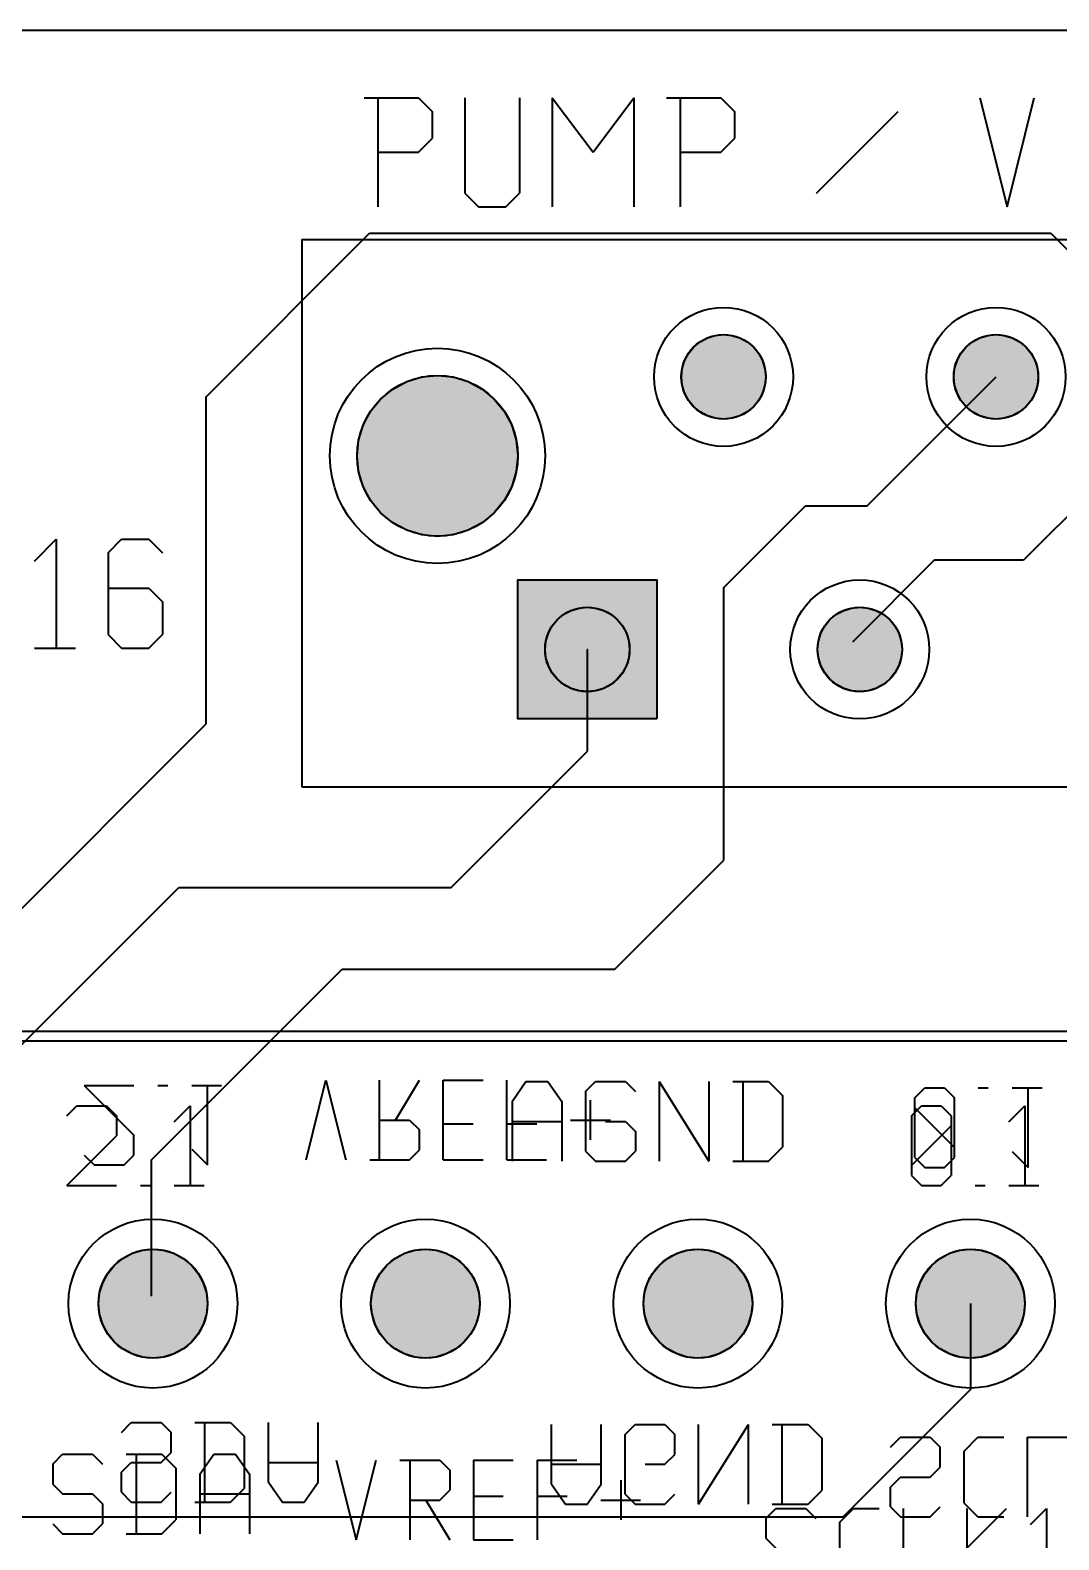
# Model space of a CAD drawing. Header units: millimetres. Extents: x 3 to 131, y 2 to 65.
# Drawn here: x 45.93 to 55.52, y 51.23 to 65.29 of the extents above; entities that cross this region are included whole.
import ezdxf

# ---------------------------------------------------------------- set-up
doc = ezdxf.new("R2010")
doc.units = ezdxf.units.MM
for name, color, linetype in [('bottom_copper', 7, 'Continuous'), ('bottom_silk', 7, 'Continuous'), ('drill_plated', 7, 'Continuous'), ('outline', 7, 'Continuous'), ('top_copper', 7, 'Continuous'), ('top_silk', 7, 'Continuous')]:
    doc.layers.add(name, color=color, linetype=linetype)

msp = doc.modelspace()

# ---------------------------------------------------------------- hatches: boundary and pattern name
at = {"layer": 'bottom_copper', "lineweight": 40}
for points in [[(52.781, 61.985), (52.759, 61.912), (52.723, 61.843), (52.674, 61.784), (52.614, 61.735), (52.546, 61.698), (52.472, 61.676), (52.395, 61.668), (52.318, 61.676), (52.245, 61.698), (52.177, 61.735), (52.117, 61.784), (52.068, 61.843), (52.032, 61.912), (52.009, 61.985), (52.002, 62.062), (52.009, 62.139), (52.032, 62.213), (52.068, 62.281), (52.117, 62.341), (52.177, 62.39), (52.245, 62.426), (52.318, 62.448), (52.395, 62.456), (52.472, 62.448), (52.546, 62.426), (52.614, 62.39), (52.674, 62.341), (52.723, 62.281), (52.759, 62.213), (52.781, 62.139), (52.789, 62.062), (52.781, 61.985)], [(55.321, 61.985), (55.299, 61.912), (55.263, 61.843), (55.214, 61.784), (55.154, 61.735), (55.086, 61.698), (55.012, 61.676), (54.935, 61.668), (54.858, 61.676), (54.785, 61.698), (54.717, 61.735), (54.657, 61.784), (54.608, 61.843), (54.572, 61.912), (54.549, 61.985), (54.542, 62.062), (54.549, 62.139), (54.572, 62.213), (54.608, 62.281), (54.657, 62.341), (54.717, 62.39), (54.785, 62.426), (54.858, 62.448), (54.935, 62.456), (55.012, 62.448), (55.086, 62.426), (55.154, 62.39), (55.214, 62.341), (55.263, 62.281), (55.299, 62.213), (55.321, 62.139), (55.329, 62.062), (55.321, 61.985)], [(50.463, 61.179), (50.421, 61.039), (50.351, 60.909), (50.258, 60.796), (50.145, 60.703), (50.015, 60.633), (49.874, 60.591), (49.728, 60.576), (49.582, 60.591), (49.442, 60.633), (49.312, 60.703), (49.198, 60.796), (49.105, 60.909), (49.036, 61.039), (48.993, 61.179), (48.979, 61.326), (48.993, 61.472), (49.036, 61.612), (49.105, 61.742), (49.198, 61.855), (49.312, 61.949), (49.442, 62.018), (49.582, 62.061), (49.728, 62.075), (49.874, 62.061), (50.015, 62.018), (50.145, 61.949), (50.258, 61.855), (50.351, 61.742), (50.421, 61.612), (50.463, 61.472), (50.478, 61.326), (50.463, 61.179)], [(51.773, 58.874), (50.478, 58.874), (50.478, 60.17), (51.773, 60.17), (51.773, 58.874)], [(51.511, 59.445), (51.489, 59.372), (51.453, 59.303), (51.404, 59.244), (51.344, 59.195), (51.276, 59.158), (51.202, 59.136), (51.125, 59.129), (51.048, 59.136), (50.975, 59.158), (50.907, 59.195), (50.847, 59.244), (50.798, 59.303), (50.762, 59.372), (50.739, 59.445), (50.732, 59.522), (50.739, 59.599), (50.762, 59.673), (50.798, 59.741), (50.847, 59.801), (50.907, 59.85), (50.975, 59.886), (51.048, 59.908), (51.125, 59.916), (51.202, 59.908), (51.276, 59.886), (51.344, 59.85), (51.404, 59.801), (51.453, 59.741), (51.489, 59.673), (51.511, 59.599), (51.519, 59.522), (51.511, 59.445)], [(54.051, 59.445), (54.029, 59.372), (53.993, 59.303), (53.944, 59.244), (53.884, 59.195), (53.816, 59.158), (53.742, 59.136), (53.665, 59.129), (53.588, 59.136), (53.515, 59.158), (53.447, 59.195), (53.387, 59.244), (53.338, 59.303), (53.302, 59.372), (53.279, 59.445), (53.272, 59.522), (53.279, 59.599), (53.302, 59.673), (53.338, 59.741), (53.387, 59.801), (53.447, 59.85), (53.515, 59.886), (53.588, 59.908), (53.665, 59.916), (53.742, 59.908), (53.816, 59.886), (53.884, 59.85), (53.944, 59.801), (53.993, 59.741), (54.029, 59.673), (54.051, 59.599), (54.059, 59.522), (54.051, 59.445)], [(47.574, 53.327), (47.545, 53.232), (47.498, 53.144), (47.435, 53.067), (47.358, 53.004), (47.27, 52.957), (47.175, 52.928), (47.076, 52.918), (46.977, 52.928), (46.882, 52.957), (46.794, 53.004), (46.717, 53.067), (46.654, 53.144), (46.607, 53.232), (46.578, 53.327), (46.568, 53.426), (46.578, 53.525), (46.607, 53.62), (46.654, 53.708), (46.717, 53.785), (46.794, 53.848), (46.882, 53.895), (46.977, 53.924), (47.076, 53.934), (47.175, 53.924), (47.27, 53.895), (47.358, 53.848), (47.435, 53.785), (47.498, 53.708), (47.545, 53.62), (47.574, 53.525), (47.584, 53.426), (47.574, 53.327)], [(50.114, 53.327), (50.085, 53.232), (50.038, 53.144), (49.975, 53.067), (49.898, 53.004), (49.81, 52.957), (49.715, 52.928), (49.616, 52.918), (49.517, 52.928), (49.422, 52.957), (49.334, 53.004), (49.257, 53.067), (49.194, 53.144), (49.147, 53.232), (49.118, 53.327), (49.108, 53.426), (49.118, 53.525), (49.147, 53.62), (49.194, 53.708), (49.257, 53.785), (49.334, 53.848), (49.422, 53.895), (49.517, 53.924), (49.616, 53.934), (49.715, 53.924), (49.81, 53.895), (49.898, 53.848), (49.975, 53.785), (50.038, 53.708), (50.085, 53.62), (50.114, 53.525), (50.124, 53.426), (50.114, 53.327)], [(52.654, 53.327), (52.625, 53.232), (52.578, 53.144), (52.515, 53.067), (52.438, 53.004), (52.35, 52.957), (52.255, 52.928), (52.156, 52.918), (52.057, 52.928), (51.962, 52.957), (51.874, 53.004), (51.797, 53.067), (51.734, 53.144), (51.687, 53.232), (51.658, 53.327), (51.648, 53.426), (51.658, 53.525), (51.687, 53.62), (51.734, 53.708), (51.797, 53.785), (51.874, 53.848), (51.962, 53.895), (52.057, 53.924), (52.156, 53.934), (52.255, 53.924), (52.35, 53.895), (52.438, 53.848), (52.515, 53.785), (52.578, 53.708), (52.625, 53.62), (52.654, 53.525), (52.664, 53.426), (52.654, 53.327)], [(55.194, 53.327), (55.165, 53.232), (55.118, 53.144), (55.055, 53.067), (54.978, 53.004), (54.89, 52.957), (54.795, 52.928), (54.696, 52.918), (54.597, 52.928), (54.502, 52.957), (54.414, 53.004), (54.337, 53.067), (54.274, 53.144), (54.227, 53.232), (54.198, 53.327), (54.188, 53.426), (54.198, 53.525), (54.227, 53.62), (54.274, 53.708), (54.337, 53.785), (54.414, 53.848), (54.502, 53.895), (54.597, 53.924), (54.696, 53.934), (54.795, 53.924), (54.89, 53.895), (54.978, 53.848), (55.055, 53.785), (55.118, 53.708), (55.165, 53.62), (55.194, 53.525), (55.204, 53.426), (55.194, 53.327)]]:
    msp.add_hatch(color=7, dxfattribs=at).paths.add_polyline_path(points, flags=0)
at = {"layer": 'drill_plated', "lineweight": 40}
for points in [[(52.781, 61.985), (52.759, 61.912), (52.723, 61.843), (52.674, 61.784), (52.614, 61.735), (52.546, 61.698), (52.472, 61.676), (52.395, 61.668), (52.318, 61.676), (52.245, 61.698), (52.177, 61.735), (52.117, 61.784), (52.068, 61.843), (52.032, 61.912), (52.009, 61.985), (52.002, 62.062), (52.009, 62.139), (52.032, 62.213), (52.068, 62.281), (52.117, 62.341), (52.177, 62.39), (52.245, 62.426), (52.318, 62.448), (52.395, 62.456), (52.472, 62.448), (52.546, 62.426), (52.614, 62.39), (52.674, 62.341), (52.723, 62.281), (52.759, 62.213), (52.781, 62.139), (52.789, 62.062), (52.781, 61.985)], [(55.321, 61.985), (55.299, 61.912), (55.263, 61.843), (55.214, 61.784), (55.154, 61.735), (55.086, 61.698), (55.012, 61.676), (54.935, 61.668), (54.858, 61.676), (54.785, 61.698), (54.717, 61.735), (54.657, 61.784), (54.608, 61.843), (54.572, 61.912), (54.549, 61.985), (54.542, 62.062), (54.549, 62.139), (54.572, 62.213), (54.608, 62.281), (54.657, 62.341), (54.717, 62.39), (54.785, 62.426), (54.858, 62.448), (54.935, 62.456), (55.012, 62.448), (55.086, 62.426), (55.154, 62.39), (55.214, 62.341), (55.263, 62.281), (55.299, 62.213), (55.321, 62.139), (55.329, 62.062), (55.321, 61.985)], [(50.463, 61.179), (50.421, 61.039), (50.351, 60.909), (50.258, 60.796), (50.145, 60.703), (50.015, 60.633), (49.874, 60.591), (49.728, 60.576), (49.582, 60.591), (49.442, 60.633), (49.312, 60.703), (49.198, 60.796), (49.105, 60.909), (49.036, 61.039), (48.993, 61.179), (48.979, 61.326), (48.993, 61.472), (49.036, 61.612), (49.105, 61.742), (49.198, 61.855), (49.312, 61.949), (49.442, 62.018), (49.582, 62.061), (49.728, 62.075), (49.874, 62.061), (50.015, 62.018), (50.145, 61.949), (50.258, 61.855), (50.351, 61.742), (50.421, 61.612), (50.463, 61.472), (50.478, 61.326), (50.463, 61.179)], [(51.511, 59.445), (51.489, 59.372), (51.453, 59.303), (51.404, 59.244), (51.344, 59.195), (51.276, 59.158), (51.202, 59.136), (51.125, 59.129), (51.048, 59.136), (50.975, 59.158), (50.907, 59.195), (50.847, 59.244), (50.798, 59.303), (50.762, 59.372), (50.739, 59.445), (50.732, 59.522), (50.739, 59.599), (50.762, 59.673), (50.798, 59.741), (50.847, 59.801), (50.907, 59.85), (50.975, 59.886), (51.048, 59.908), (51.125, 59.916), (51.202, 59.908), (51.276, 59.886), (51.344, 59.85), (51.404, 59.801), (51.453, 59.741), (51.489, 59.673), (51.511, 59.599), (51.519, 59.522), (51.511, 59.445)], [(54.051, 59.445), (54.029, 59.372), (53.993, 59.303), (53.944, 59.244), (53.884, 59.195), (53.816, 59.158), (53.742, 59.136), (53.665, 59.129), (53.588, 59.136), (53.515, 59.158), (53.447, 59.195), (53.387, 59.244), (53.338, 59.303), (53.302, 59.372), (53.279, 59.445), (53.272, 59.522), (53.279, 59.599), (53.302, 59.673), (53.338, 59.741), (53.387, 59.801), (53.447, 59.85), (53.515, 59.886), (53.588, 59.908), (53.665, 59.916), (53.742, 59.908), (53.816, 59.886), (53.884, 59.85), (53.944, 59.801), (53.993, 59.741), (54.029, 59.673), (54.051, 59.599), (54.059, 59.522), (54.051, 59.445)], [(47.574, 53.327), (47.545, 53.232), (47.498, 53.144), (47.435, 53.067), (47.358, 53.004), (47.27, 52.957), (47.175, 52.928), (47.076, 52.918), (46.977, 52.928), (46.882, 52.957), (46.794, 53.004), (46.717, 53.067), (46.654, 53.144), (46.607, 53.232), (46.578, 53.327), (46.568, 53.426), (46.578, 53.525), (46.607, 53.62), (46.654, 53.708), (46.717, 53.785), (46.794, 53.848), (46.882, 53.895), (46.977, 53.924), (47.076, 53.934), (47.175, 53.924), (47.27, 53.895), (47.358, 53.848), (47.435, 53.785), (47.498, 53.708), (47.545, 53.62), (47.574, 53.525), (47.584, 53.426), (47.574, 53.327)], [(50.114, 53.327), (50.085, 53.232), (50.038, 53.144), (49.975, 53.067), (49.898, 53.004), (49.81, 52.957), (49.715, 52.928), (49.616, 52.918), (49.517, 52.928), (49.422, 52.957), (49.334, 53.004), (49.257, 53.067), (49.194, 53.144), (49.147, 53.232), (49.118, 53.327), (49.108, 53.426), (49.118, 53.525), (49.147, 53.62), (49.194, 53.708), (49.257, 53.785), (49.334, 53.848), (49.422, 53.895), (49.517, 53.924), (49.616, 53.934), (49.715, 53.924), (49.81, 53.895), (49.898, 53.848), (49.975, 53.785), (50.038, 53.708), (50.085, 53.62), (50.114, 53.525), (50.124, 53.426), (50.114, 53.327)], [(52.654, 53.327), (52.625, 53.232), (52.578, 53.144), (52.515, 53.067), (52.438, 53.004), (52.35, 52.957), (52.255, 52.928), (52.156, 52.918), (52.057, 52.928), (51.962, 52.957), (51.874, 53.004), (51.797, 53.067), (51.734, 53.144), (51.687, 53.232), (51.658, 53.327), (51.648, 53.426), (51.658, 53.525), (51.687, 53.62), (51.734, 53.708), (51.797, 53.785), (51.874, 53.848), (51.962, 53.895), (52.057, 53.924), (52.156, 53.934), (52.255, 53.924), (52.35, 53.895), (52.438, 53.848), (52.515, 53.785), (52.578, 53.708), (52.625, 53.62), (52.654, 53.525), (52.664, 53.426), (52.654, 53.327)], [(55.194, 53.327), (55.165, 53.232), (55.118, 53.144), (55.055, 53.067), (54.978, 53.004), (54.89, 52.957), (54.795, 52.928), (54.696, 52.918), (54.597, 52.928), (54.502, 52.957), (54.414, 53.004), (54.337, 53.067), (54.274, 53.144), (54.227, 53.232), (54.198, 53.327), (54.188, 53.426), (54.198, 53.525), (54.227, 53.62), (54.274, 53.708), (54.337, 53.785), (54.414, 53.848), (54.502, 53.895), (54.597, 53.924), (54.696, 53.934), (54.795, 53.924), (54.89, 53.895), (54.978, 53.848), (55.055, 53.785), (55.118, 53.708), (55.165, 53.62), (55.194, 53.525), (55.204, 53.426), (55.194, 53.327)]]:
    msp.add_hatch(color=7, dxfattribs=at).paths.add_polyline_path(points, flags=0)
at = {"layer": 'top_copper', "lineweight": 40}
for points in [[(52.781, 61.985), (52.759, 61.912), (52.723, 61.843), (52.674, 61.784), (52.614, 61.735), (52.546, 61.698), (52.472, 61.676), (52.395, 61.668), (52.318, 61.676), (52.245, 61.698), (52.177, 61.735), (52.117, 61.784), (52.068, 61.843), (52.032, 61.912), (52.009, 61.985), (52.002, 62.062), (52.009, 62.139), (52.032, 62.213), (52.068, 62.281), (52.117, 62.341), (52.177, 62.39), (52.245, 62.426), (52.318, 62.448), (52.395, 62.456), (52.472, 62.448), (52.546, 62.426), (52.614, 62.39), (52.674, 62.341), (52.723, 62.281), (52.759, 62.213), (52.781, 62.139), (52.789, 62.062), (52.781, 61.985)], [(55.321, 61.985), (55.299, 61.912), (55.263, 61.843), (55.214, 61.784), (55.154, 61.735), (55.086, 61.698), (55.012, 61.676), (54.935, 61.668), (54.858, 61.676), (54.785, 61.698), (54.717, 61.735), (54.657, 61.784), (54.608, 61.843), (54.572, 61.912), (54.549, 61.985), (54.542, 62.062), (54.549, 62.139), (54.572, 62.213), (54.608, 62.281), (54.657, 62.341), (54.717, 62.39), (54.785, 62.426), (54.858, 62.448), (54.935, 62.456), (55.012, 62.448), (55.086, 62.426), (55.154, 62.39), (55.214, 62.341), (55.263, 62.281), (55.299, 62.213), (55.321, 62.139), (55.329, 62.062), (55.321, 61.985)], [(50.463, 61.179), (50.421, 61.039), (50.351, 60.909), (50.258, 60.796), (50.145, 60.703), (50.015, 60.633), (49.874, 60.591), (49.728, 60.576), (49.582, 60.591), (49.442, 60.633), (49.312, 60.703), (49.198, 60.796), (49.105, 60.909), (49.036, 61.039), (48.993, 61.179), (48.979, 61.326), (48.993, 61.472), (49.036, 61.612), (49.105, 61.742), (49.198, 61.855), (49.312, 61.949), (49.442, 62.018), (49.582, 62.061), (49.728, 62.075), (49.874, 62.061), (50.015, 62.018), (50.145, 61.949), (50.258, 61.855), (50.351, 61.742), (50.421, 61.612), (50.463, 61.472), (50.478, 61.326), (50.463, 61.179)], [(51.773, 58.874), (50.478, 58.874), (50.478, 60.17), (51.773, 60.17), (51.773, 58.874)], [(51.511, 59.445), (51.489, 59.372), (51.453, 59.303), (51.404, 59.244), (51.344, 59.195), (51.276, 59.158), (51.202, 59.136), (51.125, 59.129), (51.048, 59.136), (50.975, 59.158), (50.907, 59.195), (50.847, 59.244), (50.798, 59.303), (50.762, 59.372), (50.739, 59.445), (50.732, 59.522), (50.739, 59.599), (50.762, 59.673), (50.798, 59.741), (50.847, 59.801), (50.907, 59.85), (50.975, 59.886), (51.048, 59.908), (51.125, 59.916), (51.202, 59.908), (51.276, 59.886), (51.344, 59.85), (51.404, 59.801), (51.453, 59.741), (51.489, 59.673), (51.511, 59.599), (51.519, 59.522), (51.511, 59.445)], [(54.051, 59.445), (54.029, 59.372), (53.993, 59.303), (53.944, 59.244), (53.884, 59.195), (53.816, 59.158), (53.742, 59.136), (53.665, 59.129), (53.588, 59.136), (53.515, 59.158), (53.447, 59.195), (53.387, 59.244), (53.338, 59.303), (53.302, 59.372), (53.279, 59.445), (53.272, 59.522), (53.279, 59.599), (53.302, 59.673), (53.338, 59.741), (53.387, 59.801), (53.447, 59.85), (53.515, 59.886), (53.588, 59.908), (53.665, 59.916), (53.742, 59.908), (53.816, 59.886), (53.884, 59.85), (53.944, 59.801), (53.993, 59.741), (54.029, 59.673), (54.051, 59.599), (54.059, 59.522), (54.051, 59.445)], [(47.574, 53.327), (47.545, 53.232), (47.498, 53.144), (47.435, 53.067), (47.358, 53.004), (47.27, 52.957), (47.175, 52.928), (47.076, 52.918), (46.977, 52.928), (46.882, 52.957), (46.794, 53.004), (46.717, 53.067), (46.654, 53.144), (46.607, 53.232), (46.578, 53.327), (46.568, 53.426), (46.578, 53.525), (46.607, 53.62), (46.654, 53.708), (46.717, 53.785), (46.794, 53.848), (46.882, 53.895), (46.977, 53.924), (47.076, 53.934), (47.175, 53.924), (47.27, 53.895), (47.358, 53.848), (47.435, 53.785), (47.498, 53.708), (47.545, 53.62), (47.574, 53.525), (47.584, 53.426), (47.574, 53.327)], [(50.114, 53.327), (50.085, 53.232), (50.038, 53.144), (49.975, 53.067), (49.898, 53.004), (49.81, 52.957), (49.715, 52.928), (49.616, 52.918), (49.517, 52.928), (49.422, 52.957), (49.334, 53.004), (49.257, 53.067), (49.194, 53.144), (49.147, 53.232), (49.118, 53.327), (49.108, 53.426), (49.118, 53.525), (49.147, 53.62), (49.194, 53.708), (49.257, 53.785), (49.334, 53.848), (49.422, 53.895), (49.517, 53.924), (49.616, 53.934), (49.715, 53.924), (49.81, 53.895), (49.898, 53.848), (49.975, 53.785), (50.038, 53.708), (50.085, 53.62), (50.114, 53.525), (50.124, 53.426), (50.114, 53.327)], [(52.654, 53.327), (52.625, 53.232), (52.578, 53.144), (52.515, 53.067), (52.438, 53.004), (52.35, 52.957), (52.255, 52.928), (52.156, 52.918), (52.057, 52.928), (51.962, 52.957), (51.874, 53.004), (51.797, 53.067), (51.734, 53.144), (51.687, 53.232), (51.658, 53.327), (51.648, 53.426), (51.658, 53.525), (51.687, 53.62), (51.734, 53.708), (51.797, 53.785), (51.874, 53.848), (51.962, 53.895), (52.057, 53.924), (52.156, 53.934), (52.255, 53.924), (52.35, 53.895), (52.438, 53.848), (52.515, 53.785), (52.578, 53.708), (52.625, 53.62), (52.654, 53.525), (52.664, 53.426), (52.654, 53.327)], [(55.194, 53.327), (55.165, 53.232), (55.118, 53.144), (55.055, 53.067), (54.978, 53.004), (54.89, 52.957), (54.795, 52.928), (54.696, 52.918), (54.597, 52.928), (54.502, 52.957), (54.414, 53.004), (54.337, 53.067), (54.274, 53.144), (54.227, 53.232), (54.198, 53.327), (54.188, 53.426), (54.198, 53.525), (54.227, 53.62), (54.274, 53.708), (54.337, 53.785), (54.414, 53.848), (54.502, 53.895), (54.597, 53.924), (54.696, 53.934), (54.795, 53.924), (54.89, 53.895), (54.978, 53.848), (55.055, 53.785), (55.118, 53.708), (55.165, 53.62), (55.194, 53.525), (55.204, 53.426), (55.194, 53.327)]]:
    msp.add_hatch(color=7, dxfattribs=at).paths.add_polyline_path(points, flags=0)

# ---------------------------------------------------------------- linework, layer by layer
at = {"layer": 'bottom_copper', "color": 7, "lineweight": 40}
for p, q in [((50.478, 60.17), (51.773, 60.17)), ((50.478, 58.874), (50.478, 60.17)), ((51.773, 60.17), (51.773, 58.874)), ((51.773, 58.874), (50.478, 58.874))]:
    msp.add_line(p, q, dxfattribs=at)
for points in [[(52.781, 61.985), (52.759, 61.912), (52.723, 61.843), (52.674, 61.784), (52.614, 61.735), (52.546, 61.698), (52.472, 61.676), (52.395, 61.668), (52.318, 61.676), (52.245, 61.698), (52.177, 61.735), (52.117, 61.784), (52.068, 61.843), (52.032, 61.912), (52.009, 61.985), (52.002, 62.062), (52.009, 62.139), (52.032, 62.213), (52.068, 62.281), (52.117, 62.341), (52.177, 62.39), (52.245, 62.426), (52.318, 62.448), (52.395, 62.456), (52.472, 62.448), (52.546, 62.426), (52.614, 62.39), (52.674, 62.341), (52.723, 62.281), (52.759, 62.213), (52.781, 62.139), (52.789, 62.062), (52.781, 61.985)], [(55.321, 61.985), (55.299, 61.912), (55.263, 61.843), (55.214, 61.784), (55.154, 61.735), (55.086, 61.698), (55.012, 61.676), (54.935, 61.668), (54.858, 61.676), (54.785, 61.698), (54.717, 61.735), (54.657, 61.784), (54.608, 61.843), (54.572, 61.912), (54.549, 61.985), (54.542, 62.062), (54.549, 62.139), (54.572, 62.213), (54.608, 62.281), (54.657, 62.341), (54.717, 62.39), (54.785, 62.426), (54.858, 62.448), (54.935, 62.456), (55.012, 62.448), (55.086, 62.426), (55.154, 62.39), (55.214, 62.341), (55.263, 62.281), (55.299, 62.213), (55.321, 62.139), (55.329, 62.062), (55.321, 61.985)], [(50.463, 61.179), (50.421, 61.039), (50.351, 60.909), (50.258, 60.796), (50.145, 60.703), (50.015, 60.633), (49.874, 60.591), (49.728, 60.576), (49.582, 60.591), (49.442, 60.633), (49.312, 60.703), (49.198, 60.796), (49.105, 60.909), (49.036, 61.039), (48.993, 61.179), (48.979, 61.326), (48.993, 61.472), (49.036, 61.612), (49.105, 61.742), (49.198, 61.855), (49.312, 61.949), (49.442, 62.018), (49.582, 62.061), (49.728, 62.075), (49.874, 62.061), (50.015, 62.018), (50.145, 61.949), (50.258, 61.855), (50.351, 61.742), (50.421, 61.612), (50.463, 61.472), (50.478, 61.326), (50.463, 61.179)], [(51.773, 58.874), (50.478, 58.874), (50.478, 60.17), (51.773, 60.17), (51.773, 58.874)], [(51.511, 59.445), (51.489, 59.372), (51.453, 59.303), (51.404, 59.244), (51.344, 59.195), (51.276, 59.158), (51.202, 59.136), (51.125, 59.129), (51.048, 59.136), (50.975, 59.158), (50.907, 59.195), (50.847, 59.244), (50.798, 59.303), (50.762, 59.372), (50.739, 59.445), (50.732, 59.522), (50.739, 59.599), (50.762, 59.673), (50.798, 59.741), (50.847, 59.801), (50.907, 59.85), (50.975, 59.886), (51.048, 59.908), (51.125, 59.916), (51.202, 59.908), (51.276, 59.886), (51.344, 59.85), (51.404, 59.801), (51.453, 59.741), (51.489, 59.673), (51.511, 59.599), (51.519, 59.522), (51.511, 59.445)], [(54.051, 59.445), (54.029, 59.372), (53.993, 59.303), (53.944, 59.244), (53.884, 59.195), (53.816, 59.158), (53.742, 59.136), (53.665, 59.129), (53.588, 59.136), (53.515, 59.158), (53.447, 59.195), (53.387, 59.244), (53.338, 59.303), (53.302, 59.372), (53.279, 59.445), (53.272, 59.522), (53.279, 59.599), (53.302, 59.673), (53.338, 59.741), (53.387, 59.801), (53.447, 59.85), (53.515, 59.886), (53.588, 59.908), (53.665, 59.916), (53.742, 59.908), (53.816, 59.886), (53.884, 59.85), (53.944, 59.801), (53.993, 59.741), (54.029, 59.673), (54.051, 59.599), (54.059, 59.522), (54.051, 59.445)], [(47.574, 53.327), (47.545, 53.232), (47.498, 53.144), (47.435, 53.067), (47.358, 53.004), (47.27, 52.957), (47.175, 52.928), (47.076, 52.918), (46.977, 52.928), (46.882, 52.957), (46.794, 53.004), (46.717, 53.067), (46.654, 53.144), (46.607, 53.232), (46.578, 53.327), (46.568, 53.426), (46.578, 53.525), (46.607, 53.62), (46.654, 53.708), (46.717, 53.785), (46.794, 53.848), (46.882, 53.895), (46.977, 53.924), (47.076, 53.934), (47.175, 53.924), (47.27, 53.895), (47.358, 53.848), (47.435, 53.785), (47.498, 53.708), (47.545, 53.62), (47.574, 53.525), (47.584, 53.426), (47.574, 53.327)], [(50.114, 53.327), (50.085, 53.232), (50.038, 53.144), (49.975, 53.067), (49.898, 53.004), (49.81, 52.957), (49.715, 52.928), (49.616, 52.918), (49.517, 52.928), (49.422, 52.957), (49.334, 53.004), (49.257, 53.067), (49.194, 53.144), (49.147, 53.232), (49.118, 53.327), (49.108, 53.426), (49.118, 53.525), (49.147, 53.62), (49.194, 53.708), (49.257, 53.785), (49.334, 53.848), (49.422, 53.895), (49.517, 53.924), (49.616, 53.934), (49.715, 53.924), (49.81, 53.895), (49.898, 53.848), (49.975, 53.785), (50.038, 53.708), (50.085, 53.62), (50.114, 53.525), (50.124, 53.426), (50.114, 53.327)], [(52.654, 53.327), (52.625, 53.232), (52.578, 53.144), (52.515, 53.067), (52.438, 53.004), (52.35, 52.957), (52.255, 52.928), (52.156, 52.918), (52.057, 52.928), (51.962, 52.957), (51.874, 53.004), (51.797, 53.067), (51.734, 53.144), (51.687, 53.232), (51.658, 53.327), (51.648, 53.426), (51.658, 53.525), (51.687, 53.62), (51.734, 53.708), (51.797, 53.785), (51.874, 53.848), (51.962, 53.895), (52.057, 53.924), (52.156, 53.934), (52.255, 53.924), (52.35, 53.895), (52.438, 53.848), (52.515, 53.785), (52.578, 53.708), (52.625, 53.62), (52.654, 53.525), (52.664, 53.426), (52.654, 53.327)], [(55.194, 53.327), (55.165, 53.232), (55.118, 53.144), (55.055, 53.067), (54.978, 53.004), (54.89, 52.957), (54.795, 52.928), (54.696, 52.918), (54.597, 52.928), (54.502, 52.957), (54.414, 53.004), (54.337, 53.067), (54.274, 53.144), (54.227, 53.232), (54.198, 53.327), (54.188, 53.426), (54.198, 53.525), (54.227, 53.62), (54.274, 53.708), (54.337, 53.785), (54.414, 53.848), (54.502, 53.895), (54.597, 53.924), (54.696, 53.934), (54.795, 53.924), (54.89, 53.895), (54.978, 53.848), (55.055, 53.785), (55.118, 53.708), (55.165, 53.62), (55.194, 53.525), (55.204, 53.426), (55.194, 53.327)]]:
    msp.add_lwpolyline(points, close=True, dxfattribs=at)
for centre, major_axis in [((52.395, 62.062), (0.648, 0)), ((54.935, 62.062), (0.648, 0)), ((49.728, 61.326), (1.003, 0)), ((52.395, 62.062), (0.394, 0)), ((54.935, 62.062), (0.394, 0)), ((49.728, 61.326), (0.749, 0)), ((53.665, 59.522), (0.648, 0)), ((51.125, 59.522), (0.394, 0)), ((53.665, 59.522), (0.394, 0)), ((47.076, 53.426), (0.787, 0)), ((49.616, 53.426), (0.787, 0)), ((52.156, 53.426), (0.787, 0)), ((54.696, 53.426), (0.787, 0)), ((47.076, 53.426), (0.508, 0)), ((49.616, 53.426), (0.508, 0)), ((52.156, 53.426), (0.508, 0)), ((54.696, 53.426), (0.508, 0))]:
    msp.add_ellipse(centre, major_axis=major_axis, ratio=1, dxfattribs=at)
at = {"layer": 'bottom_silk', "color": 7, "lineweight": 40}
for p, q in [((3.446, 65.293), (130.446, 65.293)), ((3.994, 55.876), (130.494, 55.876)), ((46.435, 55.459), (46.899, 54.996)), ((46.435, 55.459), (46.899, 55.459)), ((47.121, 55.459), (47.214, 55.459)), ((47.437, 55.459), (47.715, 55.459)), ((47.585, 54.718), (47.585, 55.459)), ((48.503, 54.766), (48.688, 55.508)), ((48.688, 55.508), (48.873, 54.766)), ((49.189, 54.766), (49.189, 55.508)), ((49.337, 55.137), (49.56, 55.508)), ((49.782, 55.508), (50.153, 55.508)), ((49.782, 54.766), (49.782, 55.508)), ((50.375, 54.766), (50.375, 55.508)), ((54.177, 55.344), (54.27, 55.436)), ((54.27, 55.436), (54.455, 55.436)), ((54.455, 55.436), (54.548, 55.344)), ((54.77, 55.436), (54.863, 55.436)), ((55.086, 55.436), (55.364, 55.436)), ((55.234, 54.695), (55.234, 55.436)), ((51.154, 54.951), (51.154, 55.322)), ((54.177, 54.787), (54.177, 55.344)), ((54.548, 54.787), (54.548, 55.344)), ((54.177, 55.251), (54.548, 54.88)), ((49.189, 55.137), (49.467, 55.137)), ((49.467, 55.137), (49.56, 55.044)), ((49.56, 54.858), (49.56, 55.044)), ((49.782, 55.1), (50.06, 55.1)), ((50.375, 55.1), (50.654, 55.1)), ((50.969, 55.137), (51.34, 55.137)), ((46.899, 54.81), (46.899, 54.996)), ((47.437, 54.866), (47.585, 54.718)), ((46.435, 54.81), (46.528, 54.718)), ((46.806, 54.718), (46.899, 54.81)), ((49.096, 54.766), (49.467, 54.766)), ((49.467, 54.766), (49.56, 54.858)), ((49.782, 54.766), (50.153, 54.766)), ((50.375, 54.766), (50.746, 54.766)), ((54.177, 54.787), (54.27, 54.695)), ((54.455, 54.695), (54.548, 54.787)), ((55.086, 54.843), (55.234, 54.695)), ((46.528, 54.718), (46.806, 54.718)), ((54.27, 54.695), (54.455, 54.695)), ((46.781, 52.225), (46.873, 52.317)), ((46.873, 52.317), (47.151, 52.317)), ((47.151, 52.317), (47.244, 52.225)), ((47.244, 52.039), (47.244, 52.225)), ((47.467, 52.317), (47.8, 52.317)), ((47.559, 51.576), (47.559, 52.317)), ((47.8, 52.317), (47.93, 52.188)), ((48.153, 51.761), (48.153, 52.317)), ((48.616, 51.761), (48.616, 52.317)), ((50.791, 51.743), (50.791, 52.3)), ((51.255, 51.743), (51.255, 52.3)), ((51.477, 52.207), (51.57, 52.3)), ((51.477, 51.651), (51.477, 52.207)), ((51.57, 52.3), (51.848, 52.3)), ((51.848, 52.3), (51.941, 52.207)), ((51.941, 52.021), (51.941, 52.207)), ((52.163, 51.558), (52.163, 52.3)), ((52.163, 51.558), (52.627, 52.3)), ((52.627, 51.558), (52.627, 52.3)), ((52.849, 52.3), (53.183, 52.3)), ((52.942, 51.558), (52.942, 52.3)), ((53.183, 52.3), (53.313, 52.17)), ((47.93, 51.705), (47.93, 52.188)), ((53.313, 51.688), (53.313, 52.17)), ((53.951, 52.087), (54.044, 52.18)), ((54.044, 52.18), (54.322, 52.18)), ((54.322, 52.18), (54.414, 52.087)), ((54.414, 51.902), (54.414, 52.087)), ((54.637, 52.05), (54.767, 52.18)), ((54.637, 51.568), (54.637, 52.05)), ((54.767, 52.18), (55.008, 52.18)), ((55.23, 51.438), (55.23, 52.18)), ((55.23, 52.18), (55.601, 52.18)), ((46.781, 51.854), (46.873, 51.947)), ((46.873, 51.947), (47.151, 51.947)), ((47.151, 51.947), (47.244, 52.039)), ((48.153, 51.947), (48.616, 51.947)), ((50.791, 51.929), (51.255, 51.929)), ((51.663, 51.929), (51.848, 51.929)), ((51.848, 51.929), (51.941, 52.021)), ((46.781, 51.668), (46.781, 51.854)), ((53.951, 51.717), (54.044, 51.809)), ((54.044, 51.809), (54.322, 51.809)), ((54.322, 51.809), (54.414, 51.902)), ((46.781, 51.668), (46.873, 51.576)), ((47.151, 51.576), (47.244, 51.668)), ((47.8, 51.576), (47.93, 51.705)), ((48.153, 51.761), (48.282, 51.576)), ((48.486, 51.576), (48.616, 51.761)), ((50.791, 51.743), (50.921, 51.558)), ((51.125, 51.558), (51.255, 51.743)), ((51.477, 51.651), (51.57, 51.558)), ((51.848, 51.558), (51.941, 51.651)), ((53.183, 51.558), (53.313, 51.688)), ((53.951, 51.531), (53.951, 51.717)), ((46.873, 51.576), (47.151, 51.576)), ((47.467, 51.576), (47.8, 51.576)), ((48.282, 51.576), (48.486, 51.576)), ((50.921, 51.558), (51.125, 51.558)), ((51.57, 51.558), (51.848, 51.558)), ((52.849, 51.558), (53.183, 51.558)), ((53.951, 51.531), (54.044, 51.438)), ((54.322, 51.438), (54.414, 51.531)), ((54.637, 51.568), (54.767, 51.438)), ((54.044, 51.438), (54.322, 51.438)), ((54.767, 51.438), (55.008, 51.438))]:
    msp.add_line(p, q, dxfattribs=at)
at = {"layer": 'drill_plated', "color": 7, "lineweight": 40}
for points in [[(52.781, 61.985), (52.759, 61.912), (52.723, 61.843), (52.674, 61.784), (52.614, 61.735), (52.546, 61.698), (52.472, 61.676), (52.395, 61.668), (52.318, 61.676), (52.245, 61.698), (52.177, 61.735), (52.117, 61.784), (52.068, 61.843), (52.032, 61.912), (52.009, 61.985), (52.002, 62.062), (52.009, 62.139), (52.032, 62.213), (52.068, 62.281), (52.117, 62.341), (52.177, 62.39), (52.245, 62.426), (52.318, 62.448), (52.395, 62.456), (52.472, 62.448), (52.546, 62.426), (52.614, 62.39), (52.674, 62.341), (52.723, 62.281), (52.759, 62.213), (52.781, 62.139), (52.789, 62.062), (52.781, 61.985)], [(55.321, 61.985), (55.299, 61.912), (55.263, 61.843), (55.214, 61.784), (55.154, 61.735), (55.086, 61.698), (55.012, 61.676), (54.935, 61.668), (54.858, 61.676), (54.785, 61.698), (54.717, 61.735), (54.657, 61.784), (54.608, 61.843), (54.572, 61.912), (54.549, 61.985), (54.542, 62.062), (54.549, 62.139), (54.572, 62.213), (54.608, 62.281), (54.657, 62.341), (54.717, 62.39), (54.785, 62.426), (54.858, 62.448), (54.935, 62.456), (55.012, 62.448), (55.086, 62.426), (55.154, 62.39), (55.214, 62.341), (55.263, 62.281), (55.299, 62.213), (55.321, 62.139), (55.329, 62.062), (55.321, 61.985)], [(50.463, 61.179), (50.421, 61.039), (50.351, 60.909), (50.258, 60.796), (50.145, 60.703), (50.015, 60.633), (49.874, 60.591), (49.728, 60.576), (49.582, 60.591), (49.442, 60.633), (49.312, 60.703), (49.198, 60.796), (49.105, 60.909), (49.036, 61.039), (48.993, 61.179), (48.979, 61.326), (48.993, 61.472), (49.036, 61.612), (49.105, 61.742), (49.198, 61.855), (49.312, 61.949), (49.442, 62.018), (49.582, 62.061), (49.728, 62.075), (49.874, 62.061), (50.015, 62.018), (50.145, 61.949), (50.258, 61.855), (50.351, 61.742), (50.421, 61.612), (50.463, 61.472), (50.478, 61.326), (50.463, 61.179)], [(51.511, 59.445), (51.489, 59.372), (51.453, 59.303), (51.404, 59.244), (51.344, 59.195), (51.276, 59.158), (51.202, 59.136), (51.125, 59.129), (51.048, 59.136), (50.975, 59.158), (50.907, 59.195), (50.847, 59.244), (50.798, 59.303), (50.762, 59.372), (50.739, 59.445), (50.732, 59.522), (50.739, 59.599), (50.762, 59.673), (50.798, 59.741), (50.847, 59.801), (50.907, 59.85), (50.975, 59.886), (51.048, 59.908), (51.125, 59.916), (51.202, 59.908), (51.276, 59.886), (51.344, 59.85), (51.404, 59.801), (51.453, 59.741), (51.489, 59.673), (51.511, 59.599), (51.519, 59.522), (51.511, 59.445)], [(54.051, 59.445), (54.029, 59.372), (53.993, 59.303), (53.944, 59.244), (53.884, 59.195), (53.816, 59.158), (53.742, 59.136), (53.665, 59.129), (53.588, 59.136), (53.515, 59.158), (53.447, 59.195), (53.387, 59.244), (53.338, 59.303), (53.302, 59.372), (53.279, 59.445), (53.272, 59.522), (53.279, 59.599), (53.302, 59.673), (53.338, 59.741), (53.387, 59.801), (53.447, 59.85), (53.515, 59.886), (53.588, 59.908), (53.665, 59.916), (53.742, 59.908), (53.816, 59.886), (53.884, 59.85), (53.944, 59.801), (53.993, 59.741), (54.029, 59.673), (54.051, 59.599), (54.059, 59.522), (54.051, 59.445)], [(47.574, 53.327), (47.545, 53.232), (47.498, 53.144), (47.435, 53.067), (47.358, 53.004), (47.27, 52.957), (47.175, 52.928), (47.076, 52.918), (46.977, 52.928), (46.882, 52.957), (46.794, 53.004), (46.717, 53.067), (46.654, 53.144), (46.607, 53.232), (46.578, 53.327), (46.568, 53.426), (46.578, 53.525), (46.607, 53.62), (46.654, 53.708), (46.717, 53.785), (46.794, 53.848), (46.882, 53.895), (46.977, 53.924), (47.076, 53.934), (47.175, 53.924), (47.27, 53.895), (47.358, 53.848), (47.435, 53.785), (47.498, 53.708), (47.545, 53.62), (47.574, 53.525), (47.584, 53.426), (47.574, 53.327)], [(50.114, 53.327), (50.085, 53.232), (50.038, 53.144), (49.975, 53.067), (49.898, 53.004), (49.81, 52.957), (49.715, 52.928), (49.616, 52.918), (49.517, 52.928), (49.422, 52.957), (49.334, 53.004), (49.257, 53.067), (49.194, 53.144), (49.147, 53.232), (49.118, 53.327), (49.108, 53.426), (49.118, 53.525), (49.147, 53.62), (49.194, 53.708), (49.257, 53.785), (49.334, 53.848), (49.422, 53.895), (49.517, 53.924), (49.616, 53.934), (49.715, 53.924), (49.81, 53.895), (49.898, 53.848), (49.975, 53.785), (50.038, 53.708), (50.085, 53.62), (50.114, 53.525), (50.124, 53.426), (50.114, 53.327)], [(52.654, 53.327), (52.625, 53.232), (52.578, 53.144), (52.515, 53.067), (52.438, 53.004), (52.35, 52.957), (52.255, 52.928), (52.156, 52.918), (52.057, 52.928), (51.962, 52.957), (51.874, 53.004), (51.797, 53.067), (51.734, 53.144), (51.687, 53.232), (51.658, 53.327), (51.648, 53.426), (51.658, 53.525), (51.687, 53.62), (51.734, 53.708), (51.797, 53.785), (51.874, 53.848), (51.962, 53.895), (52.057, 53.924), (52.156, 53.934), (52.255, 53.924), (52.35, 53.895), (52.438, 53.848), (52.515, 53.785), (52.578, 53.708), (52.625, 53.62), (52.654, 53.525), (52.664, 53.426), (52.654, 53.327)], [(55.194, 53.327), (55.165, 53.232), (55.118, 53.144), (55.055, 53.067), (54.978, 53.004), (54.89, 52.957), (54.795, 52.928), (54.696, 52.918), (54.597, 52.928), (54.502, 52.957), (54.414, 53.004), (54.337, 53.067), (54.274, 53.144), (54.227, 53.232), (54.198, 53.327), (54.188, 53.426), (54.198, 53.525), (54.227, 53.62), (54.274, 53.708), (54.337, 53.785), (54.414, 53.848), (54.502, 53.895), (54.597, 53.924), (54.696, 53.934), (54.795, 53.924), (54.89, 53.895), (54.978, 53.848), (55.055, 53.785), (55.118, 53.708), (55.165, 53.62), (55.194, 53.525), (55.204, 53.426), (55.194, 53.327)]]:
    msp.add_lwpolyline(points, close=True, dxfattribs=at)
for centre, major_axis in [((52.395, 62.062), (0.394, 0)), ((54.935, 62.062), (0.394, 0)), ((49.728, 61.326), (0.749, 0)), ((51.125, 59.522), (0.394, 0)), ((53.665, 59.522), (0.394, 0)), ((47.076, 53.426), (0.508, 0)), ((49.616, 53.426), (0.508, 0)), ((52.156, 53.426), (0.508, 0)), ((54.696, 53.426), (0.508, 0))]:
    msp.add_ellipse(centre, major_axis=major_axis, ratio=1, dxfattribs=at)
at = {"layer": 'outline', "color": 7, "lineweight": 40}
msp.add_line((3.446, 65.293), (130.446, 65.293), dxfattribs=at)
at = {"layer": 'top_copper', "color": 7, "lineweight": 40}
for p, q in [((47.571, 61.877), (49.095, 63.401)), ((49.095, 63.401), (55.445, 63.401)), ((55.445, 63.401), (56.207, 62.639)), ((53.735, 60.861), (54.935, 62.062)), ((47.571, 58.829), (47.571, 61.877)), ((56.207, 61.369), (55.191, 60.353)), ((52.397, 60.099), (53.159, 60.861)), ((53.159, 60.861), (53.735, 60.861)), ((54.358, 60.353), (53.596, 59.591)), ((55.191, 60.353), (54.358, 60.353)), ((50.478, 60.17), (51.773, 60.17)), ((50.478, 58.874), (50.478, 60.17)), ((51.773, 60.17), (51.773, 58.874)), ((52.397, 57.559), (52.397, 60.099)), ((51.127, 59.521), (51.125, 59.522)), ((51.127, 58.575), (51.127, 59.521)), ((53.667, 59.521), (53.665, 59.522)), ((45.256, 56.514), (47.571, 58.829)), ((51.773, 58.874), (50.478, 58.874)), ((49.857, 57.305), (51.127, 58.575)), ((51.381, 56.543), (52.397, 57.559)), ((44.523, 54.511), (47.317, 57.305)), ((47.317, 57.305), (49.857, 57.305)), ((47.063, 54.765), (48.841, 56.543)), ((48.841, 56.543), (51.381, 56.543)), ((47.063, 53.495), (47.063, 54.765)), ((54.696, 53.426), (54.696, 52.625)), ((54.696, 52.625), (53.506, 51.435)), ((53.506, 51.435), (43.092, 51.435))]:
    msp.add_line(p, q, dxfattribs=at)
for points in [[(52.781, 61.985), (52.759, 61.912), (52.723, 61.843), (52.674, 61.784), (52.614, 61.735), (52.546, 61.698), (52.472, 61.676), (52.395, 61.668), (52.318, 61.676), (52.245, 61.698), (52.177, 61.735), (52.117, 61.784), (52.068, 61.843), (52.032, 61.912), (52.009, 61.985), (52.002, 62.062), (52.009, 62.139), (52.032, 62.213), (52.068, 62.281), (52.117, 62.341), (52.177, 62.39), (52.245, 62.426), (52.318, 62.448), (52.395, 62.456), (52.472, 62.448), (52.546, 62.426), (52.614, 62.39), (52.674, 62.341), (52.723, 62.281), (52.759, 62.213), (52.781, 62.139), (52.789, 62.062), (52.781, 61.985)], [(55.321, 61.985), (55.299, 61.912), (55.263, 61.843), (55.214, 61.784), (55.154, 61.735), (55.086, 61.698), (55.012, 61.676), (54.935, 61.668), (54.858, 61.676), (54.785, 61.698), (54.717, 61.735), (54.657, 61.784), (54.608, 61.843), (54.572, 61.912), (54.549, 61.985), (54.542, 62.062), (54.549, 62.139), (54.572, 62.213), (54.608, 62.281), (54.657, 62.341), (54.717, 62.39), (54.785, 62.426), (54.858, 62.448), (54.935, 62.456), (55.012, 62.448), (55.086, 62.426), (55.154, 62.39), (55.214, 62.341), (55.263, 62.281), (55.299, 62.213), (55.321, 62.139), (55.329, 62.062), (55.321, 61.985)], [(50.463, 61.179), (50.421, 61.039), (50.351, 60.909), (50.258, 60.796), (50.145, 60.703), (50.015, 60.633), (49.874, 60.591), (49.728, 60.576), (49.582, 60.591), (49.442, 60.633), (49.312, 60.703), (49.198, 60.796), (49.105, 60.909), (49.036, 61.039), (48.993, 61.179), (48.979, 61.326), (48.993, 61.472), (49.036, 61.612), (49.105, 61.742), (49.198, 61.855), (49.312, 61.949), (49.442, 62.018), (49.582, 62.061), (49.728, 62.075), (49.874, 62.061), (50.015, 62.018), (50.145, 61.949), (50.258, 61.855), (50.351, 61.742), (50.421, 61.612), (50.463, 61.472), (50.478, 61.326), (50.463, 61.179)], [(51.773, 58.874), (50.478, 58.874), (50.478, 60.17), (51.773, 60.17), (51.773, 58.874)], [(51.511, 59.445), (51.489, 59.372), (51.453, 59.303), (51.404, 59.244), (51.344, 59.195), (51.276, 59.158), (51.202, 59.136), (51.125, 59.129), (51.048, 59.136), (50.975, 59.158), (50.907, 59.195), (50.847, 59.244), (50.798, 59.303), (50.762, 59.372), (50.739, 59.445), (50.732, 59.522), (50.739, 59.599), (50.762, 59.673), (50.798, 59.741), (50.847, 59.801), (50.907, 59.85), (50.975, 59.886), (51.048, 59.908), (51.125, 59.916), (51.202, 59.908), (51.276, 59.886), (51.344, 59.85), (51.404, 59.801), (51.453, 59.741), (51.489, 59.673), (51.511, 59.599), (51.519, 59.522), (51.511, 59.445)], [(54.051, 59.445), (54.029, 59.372), (53.993, 59.303), (53.944, 59.244), (53.884, 59.195), (53.816, 59.158), (53.742, 59.136), (53.665, 59.129), (53.588, 59.136), (53.515, 59.158), (53.447, 59.195), (53.387, 59.244), (53.338, 59.303), (53.302, 59.372), (53.279, 59.445), (53.272, 59.522), (53.279, 59.599), (53.302, 59.673), (53.338, 59.741), (53.387, 59.801), (53.447, 59.85), (53.515, 59.886), (53.588, 59.908), (53.665, 59.916), (53.742, 59.908), (53.816, 59.886), (53.884, 59.85), (53.944, 59.801), (53.993, 59.741), (54.029, 59.673), (54.051, 59.599), (54.059, 59.522), (54.051, 59.445)], [(47.574, 53.327), (47.545, 53.232), (47.498, 53.144), (47.435, 53.067), (47.358, 53.004), (47.27, 52.957), (47.175, 52.928), (47.076, 52.918), (46.977, 52.928), (46.882, 52.957), (46.794, 53.004), (46.717, 53.067), (46.654, 53.144), (46.607, 53.232), (46.578, 53.327), (46.568, 53.426), (46.578, 53.525), (46.607, 53.62), (46.654, 53.708), (46.717, 53.785), (46.794, 53.848), (46.882, 53.895), (46.977, 53.924), (47.076, 53.934), (47.175, 53.924), (47.27, 53.895), (47.358, 53.848), (47.435, 53.785), (47.498, 53.708), (47.545, 53.62), (47.574, 53.525), (47.584, 53.426), (47.574, 53.327)], [(50.114, 53.327), (50.085, 53.232), (50.038, 53.144), (49.975, 53.067), (49.898, 53.004), (49.81, 52.957), (49.715, 52.928), (49.616, 52.918), (49.517, 52.928), (49.422, 52.957), (49.334, 53.004), (49.257, 53.067), (49.194, 53.144), (49.147, 53.232), (49.118, 53.327), (49.108, 53.426), (49.118, 53.525), (49.147, 53.62), (49.194, 53.708), (49.257, 53.785), (49.334, 53.848), (49.422, 53.895), (49.517, 53.924), (49.616, 53.934), (49.715, 53.924), (49.81, 53.895), (49.898, 53.848), (49.975, 53.785), (50.038, 53.708), (50.085, 53.62), (50.114, 53.525), (50.124, 53.426), (50.114, 53.327)], [(52.654, 53.327), (52.625, 53.232), (52.578, 53.144), (52.515, 53.067), (52.438, 53.004), (52.35, 52.957), (52.255, 52.928), (52.156, 52.918), (52.057, 52.928), (51.962, 52.957), (51.874, 53.004), (51.797, 53.067), (51.734, 53.144), (51.687, 53.232), (51.658, 53.327), (51.648, 53.426), (51.658, 53.525), (51.687, 53.62), (51.734, 53.708), (51.797, 53.785), (51.874, 53.848), (51.962, 53.895), (52.057, 53.924), (52.156, 53.934), (52.255, 53.924), (52.35, 53.895), (52.438, 53.848), (52.515, 53.785), (52.578, 53.708), (52.625, 53.62), (52.654, 53.525), (52.664, 53.426), (52.654, 53.327)], [(55.194, 53.327), (55.165, 53.232), (55.118, 53.144), (55.055, 53.067), (54.978, 53.004), (54.89, 52.957), (54.795, 52.928), (54.696, 52.918), (54.597, 52.928), (54.502, 52.957), (54.414, 53.004), (54.337, 53.067), (54.274, 53.144), (54.227, 53.232), (54.198, 53.327), (54.188, 53.426), (54.198, 53.525), (54.227, 53.62), (54.274, 53.708), (54.337, 53.785), (54.414, 53.848), (54.502, 53.895), (54.597, 53.924), (54.696, 53.934), (54.795, 53.924), (54.89, 53.895), (54.978, 53.848), (55.055, 53.785), (55.118, 53.708), (55.165, 53.62), (55.194, 53.525), (55.204, 53.426), (55.194, 53.327)]]:
    msp.add_lwpolyline(points, close=True, dxfattribs=at)
for centre, major_axis in [((52.395, 62.062), (0.648, 0)), ((54.935, 62.062), (0.648, 0)), ((49.728, 61.326), (1.003, 0)), ((52.395, 62.062), (0.394, 0)), ((54.935, 62.062), (0.394, 0)), ((49.728, 61.326), (0.749, 0)), ((53.665, 59.522), (0.648, 0)), ((51.125, 59.522), (0.394, 0)), ((53.665, 59.522), (0.394, 0)), ((47.076, 53.426), (0.787, 0)), ((49.616, 53.426), (0.787, 0)), ((52.156, 53.426), (0.787, 0)), ((54.696, 53.426), (0.787, 0)), ((47.076, 53.426), (0.508, 0)), ((49.616, 53.426), (0.508, 0)), ((52.156, 53.426), (0.508, 0)), ((54.696, 53.426), (0.508, 0))]:
    msp.add_ellipse(centre, major_axis=major_axis, ratio=1, dxfattribs=at)
at = {"layer": 'top_silk', "color": 7, "lineweight": 40}
for p, q in [((3.446, 65.293), (130.446, 65.293)), ((49.044, 64.663), (49.552, 64.663)), ((49.171, 64.663), (49.171, 63.647)), ((49.552, 64.663), (49.679, 64.536)), ((49.984, 64.663), (49.984, 63.774)), ((50.492, 64.663), (50.492, 63.774)), ((50.797, 64.663), (50.797, 63.647)), ((50.797, 64.663), (51.178, 64.155)), ((51.178, 64.155), (51.559, 64.663)), ((51.559, 64.663), (51.559, 63.647)), ((51.863, 64.663), (52.371, 64.663)), ((51.99, 64.663), (51.99, 63.647)), ((52.371, 64.663), (52.498, 64.536)), ((54.784, 64.663), (55.038, 63.647)), ((55.038, 63.647), (55.292, 64.663)), ((49.679, 64.536), (49.679, 64.282)), ((52.498, 64.536), (52.498, 64.282)), ((53.26, 63.774), (54.022, 64.536)), ((49.171, 64.155), (49.552, 64.155)), ((49.552, 64.155), (49.679, 64.282)), ((51.99, 64.155), (52.371, 64.155)), ((52.371, 64.155), (52.498, 64.282)), ((49.984, 63.774), (50.111, 63.647)), ((50.365, 63.647), (50.492, 63.774)), ((50.111, 63.647), (50.365, 63.647)), ((48.465, 63.342), (48.465, 58.242)), ((48.465, 63.342), (60.145, 63.342)), ((45.972, 60.346), (46.175, 60.55)), ((46.175, 60.55), (46.175, 59.534)), ((46.657, 60.423), (46.784, 60.55)), ((46.784, 60.55), (47.038, 60.55)), ((47.038, 60.55), (47.165, 60.423)), ((46.657, 60.423), (46.657, 59.661)), ((46.657, 60.092), (47.038, 60.092)), ((47.038, 60.092), (47.165, 59.965)), ((47.165, 59.965), (47.165, 59.661)), ((46.657, 59.661), (46.784, 59.534)), ((47.038, 59.534), (47.165, 59.661)), ((45.972, 59.534), (46.353, 59.534)), ((46.784, 59.534), (47.038, 59.534)), ((48.465, 58.242), (60.145, 58.242)), ((25.74, 55.966), (127.34, 55.966)), ((50.423, 55.309), (50.553, 55.495)), ((50.553, 55.495), (50.757, 55.495)), ((50.757, 55.495), (50.886, 55.309)), ((51.109, 55.402), (51.202, 55.495)), ((51.202, 55.495), (51.48, 55.495)), ((51.48, 55.495), (51.573, 55.402)), ((51.795, 55.495), (51.795, 54.753)), ((51.795, 55.495), (52.259, 54.753)), ((52.259, 55.495), (52.259, 54.753)), ((52.481, 55.495), (52.815, 55.495)), ((52.574, 55.495), (52.574, 54.753)), ((52.815, 55.495), (52.945, 55.365)), ((50.423, 55.309), (50.423, 54.753)), ((50.886, 55.309), (50.886, 54.753)), ((51.109, 55.402), (51.109, 54.846)), ((52.945, 55.365), (52.945, 54.883)), ((46.273, 55.176), (46.365, 55.269)), ((46.365, 55.269), (46.643, 55.269)), ((46.643, 55.269), (46.736, 55.176)), ((46.736, 55.176), (46.736, 54.991)), ((47.274, 55.12), (47.422, 55.269)), ((47.422, 55.269), (47.422, 54.527)), ((54.147, 55.176), (54.239, 55.269)), ((54.147, 55.176), (54.147, 54.62)), ((54.239, 55.269), (54.425, 55.269)), ((54.425, 55.269), (54.517, 55.176)), ((54.517, 55.176), (54.517, 54.62)), ((55.055, 55.12), (55.203, 55.269)), ((55.203, 55.269), (55.203, 54.527)), ((50.423, 55.124), (50.886, 55.124)), ((51.294, 55.124), (51.48, 55.124)), ((51.48, 55.124), (51.573, 55.031)), ((51.573, 55.031), (51.573, 54.846)), ((54.147, 54.712), (54.517, 55.083)), ((46.273, 54.527), (46.736, 54.991)), ((52.815, 54.753), (52.945, 54.883)), ((51.109, 54.846), (51.202, 54.753)), ((51.202, 54.753), (51.48, 54.753)), ((51.48, 54.753), (51.573, 54.846)), ((52.481, 54.753), (52.815, 54.753)), ((54.147, 54.62), (54.239, 54.527)), ((54.425, 54.527), (54.517, 54.62)), ((46.273, 54.527), (46.736, 54.527)), ((46.959, 54.527), (47.051, 54.527)), ((47.274, 54.527), (47.552, 54.527)), ((54.239, 54.527), (54.425, 54.527)), ((54.74, 54.527), (54.833, 54.527)), ((55.055, 54.527), (55.333, 54.527)), ((46.141, 51.93), (46.233, 52.023)), ((46.141, 51.93), (46.141, 51.745)), ((46.233, 52.023), (46.511, 52.023)), ((46.511, 52.023), (46.604, 51.93)), ((46.827, 52.023), (47.16, 52.023)), ((46.919, 52.023), (46.919, 51.281)), ((47.16, 52.023), (47.29, 51.893)), ((47.513, 51.837), (47.642, 52.023)), ((47.642, 52.023), (47.846, 52.023)), ((47.846, 52.023), (47.976, 51.837)), ((48.785, 51.967), (48.97, 51.225)), ((48.97, 51.225), (49.156, 51.967)), ((49.378, 51.967), (49.749, 51.967)), ((49.471, 51.967), (49.471, 51.225)), ((49.749, 51.967), (49.842, 51.874)), ((50.064, 51.967), (50.064, 51.225)), ((50.064, 51.967), (50.435, 51.967)), ((50.657, 51.967), (50.657, 51.225)), ((50.657, 51.967), (51.028, 51.967)), ((47.29, 51.893), (47.29, 51.411)), ((47.513, 51.837), (47.513, 51.281)), ((47.976, 51.837), (47.976, 51.281)), ((49.842, 51.874), (49.842, 51.689)), ((51.436, 51.781), (51.436, 51.41)), ((46.141, 51.745), (46.233, 51.652)), ((46.233, 51.652), (46.511, 51.652)), ((46.511, 51.652), (46.604, 51.559)), ((47.513, 51.652), (47.976, 51.652)), ((49.749, 51.596), (49.842, 51.689)), ((50.064, 51.633), (50.342, 51.633)), ((50.657, 51.633), (50.936, 51.633)), ((46.604, 51.559), (46.604, 51.374)), ((49.471, 51.596), (49.749, 51.596)), ((49.619, 51.596), (49.842, 51.225)), ((51.251, 51.596), (51.622, 51.596)), ((52.79, 51.425), (52.883, 51.517)), ((52.883, 51.517), (53.161, 51.517)), ((53.161, 51.517), (53.254, 51.425)), ((53.476, 51.387), (53.606, 51.517)), ((53.606, 51.517), (53.847, 51.517)), ((54.07, 51.517), (54.07, 50.776)), ((54.663, 51.517), (54.663, 50.776)), ((54.663, 51.146), (55.034, 51.517)), ((55.256, 51.369), (55.405, 51.517)), ((55.405, 51.517), (55.405, 50.776)), ((46.141, 51.374), (46.233, 51.281)), ((46.511, 51.281), (46.604, 51.374)), ((47.16, 51.281), (47.29, 51.411)), ((52.79, 51.425), (52.79, 51.239)), ((53.476, 51.387), (53.476, 50.905)), ((46.233, 51.281), (46.511, 51.281)), ((46.827, 51.281), (47.16, 51.281)), ((50.064, 51.225), (50.435, 51.225)), ((52.79, 51.239), (52.883, 51.146))]:
    msp.add_line(p, q, dxfattribs=at)

doc.saveas('drawing.dxf')
